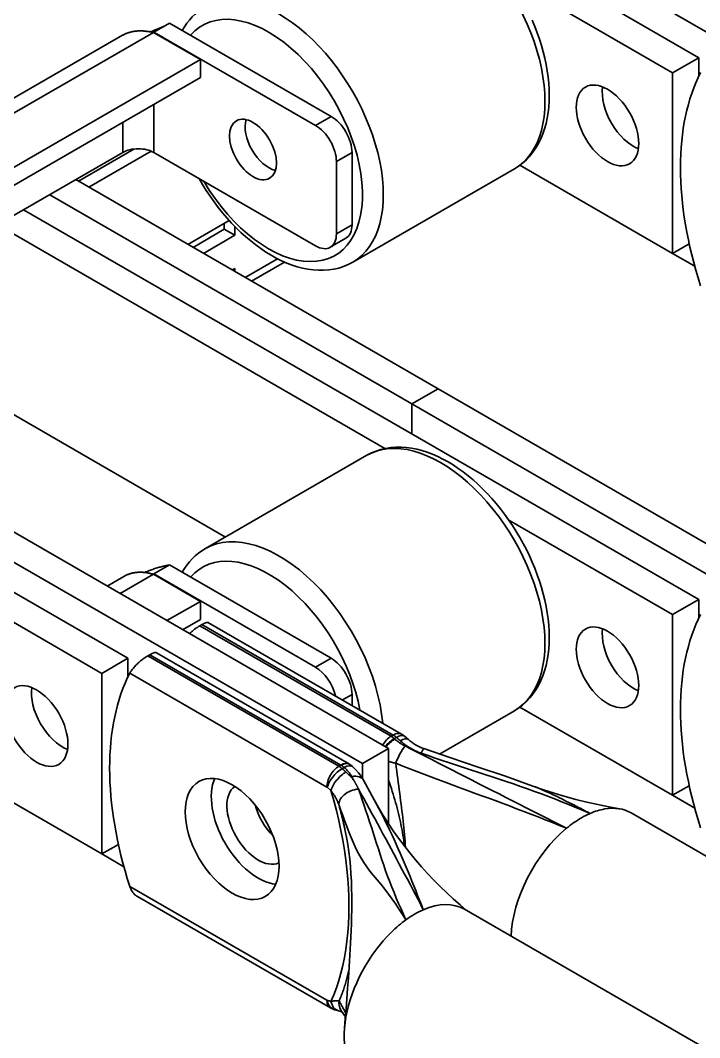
# Model space of a CAD drawing. Header units: millimetres. Extents: x -116965 to 323937, y 291661 to 566926.
# Drawn here: x -16852.9 to -16766.2, y 324963.2 to 325093 of the extents above; entities that cross this region are included whole.
import ezdxf

# ---------------------------------------------------------------- set-up
doc = ezdxf.new("R2010")
doc.units = ezdxf.units.MM
doc.layers.add('Visible Edges(Schneider)', color=7, linetype='Continuous', lineweight=35)
doc.layers.add('Visible Tangent Edges(Schneider)', color=7, linetype='Continuous', lineweight=35)

msp = doc.modelspace()

# ---------------------------------------------------------------- linework, layer by layer
at = {"layer": 'Visible Edges(Schneider)'}
for p, q in [((-16766.279802, 325088.247555), (-16880.415155, 325154.143632)), ((-16802.882976, 325113.222744), (-16736.33175, 325074.799376)), ((-16790.525746, 325098.403621), (-16769.607363, 325086.326386)), ((-16833.829297, 325092.666242), (-16835.825833, 325091.513541)), ((-16833.829297, 325092.666242), (-16813.198416, 325080.754998)), ((-16926.164226, 325041.266504), (-16839.847679, 325091.101385)), ((-16835.892385, 325091.475118), (-16829.902774, 325088.017015)), ((-16815.194953, 325079.602297), (-16835.825833, 325091.513541)), ((-16829.902774, 325088.017015), (-16914.689037, 325039.065643)), ((-16829.902774, 325085.711613), (-16829.902774, 325088.017015)), ((-16769.607363, 325086.326386), (-16766.279802, 325088.247555)), ((-16766.279802, 325088.247555), (-16766.279802, 325085.857119)), ((-16769.607363, 325086.326386), (-16769.607363, 325063.272365)), ((-16829.902774, 325085.711613), (-16914.689037, 325036.760241)), ((-16839.818907, 325076.144194), (-16917.351086, 325031.380969)), ((-16845.475761, 325072.493974), (-16838.382524, 325076.589256)), ((-16836.186514, 325076.320188), (-16844.144737, 325071.725506)), ((-16835.825833, 325076.144194), (-16815.194953, 325064.23295)), ((-16810.536367, 325066.922585), (-16810.536367, 325076.144194)), ((-16812.532904, 325065.769884), (-16812.532904, 325074.991493)), ((-16789.098839, 325074.525774), (-16769.607363, 325063.272365)), ((-16789.810894, 325074.059186), (-16810.441774, 325062.147941)), ((-16799.555415, 325045.98185), (-16845.808517, 325072.686091)), ((-16849.136079, 325070.764922), (-16802.882976, 325044.060681)), ((-16766.279802, 325019.085492), (-16852.46364, 325068.843754)), ((-16855.791201, 325066.922585), (-16806.336974, 325038.370174)), ((-16831.500004, 325064.425066), (-16826.221429, 325067.472653)), ((-16826.841418, 325066.346235), (-16826.841418, 325067.114702)), ((-16825.510393, 325066.716867), (-16825.510393, 325065.577767)), ((-16830.834491, 325064.040833), (-16826.841418, 325066.346235)), ((-16825.510393, 325065.577767), (-16829.503467, 325063.272365)), ((-16826.841418, 325066.346235), (-16825.510393, 325065.577767)), ((-16813.3126, 325064.046488), (-16811.316063, 325065.199189)), ((-16769.607363, 325063.272365), (-16767.49271, 325064.493261)), ((-16766.788875, 325061.64511), (-16769.607363, 325063.272365)), ((-16825.843149, 325061.15908), (-16825.510393, 325061.351197)), ((-16825.510393, 325061.351197), (-16825.510393, 325060.966963)), ((-16823.352376, 325059.721031), (-16819.143658, 325062.150936)), ((-16875.756569, 325055.395575), (-16826.697848, 325027.071509)), ((-16799.555415, 325045.98185), (-16802.882976, 325044.060681)), ((-16799.555415, 325045.98185), (-16733.004188, 325007.558481)), ((-16895.389181, 325044.060681), (-16839.153395, 325011.592935)), ((-16802.882976, 325040.218344), (-16802.882976, 325044.060681)), ((-16802.882976, 325044.060681), (-16736.33175, 325005.637313)), ((-16872.429008, 325038.489293), (-16805.877781, 325000.065924)), ((-16875.756569, 325036.568124), (-16809.205343, 324998.144756)), ((-16808.634423, 325037.500431), (-16829.265304, 325025.589187)), ((-16790.525746, 325029.241557), (-16769.607363, 325017.164323)), ((-16829.902774, 325018.854951), (-16835.892385, 325022.313055)), ((-16833.829297, 325023.504179), (-16835.825833, 325022.351478)), ((-16815.194953, 325010.440234), (-16835.825833, 325022.351478)), ((-16833.829297, 325023.504179), (-16813.198416, 325011.592935)), ((-16842.480956, 325009.671766), (-16863.399339, 325021.749001)), ((-16841.805648, 325020.808888), (-16839.680907, 325022.035608)), ((-16829.902774, 325018.854951), (-16834.162053, 325016.395856)), ((-16829.902774, 325016.549549), (-16829.902774, 325018.854951)), ((-16769.607363, 325017.164323), (-16766.279802, 325019.085492)), ((-16766.279802, 325019.085492), (-16766.279802, 325016.695055)), ((-16769.607363, 325017.164323), (-16769.607363, 324994.110302)), ((-16829.902774, 325016.549549), (-16832.165516, 325015.243155)), ((-16829.969325, 325015.742659), (-16829.703121, 325015.896352)), ((-16804.209898, 325001.909945), (-16828.854751, 325016.138657)), ((-16836.358243, 325012.054015), (-16836.624448, 325011.900322)), ((-16810.87764, 324998.074894), (-16835.509873, 325012.296321)), ((-16839.153395, 325011.592935), (-16842.480956, 325009.671766)), ((-16839.153395, 325009.202498), (-16839.153395, 325011.592935)), ((-16842.480956, 324986.617745), (-16842.480956, 325009.671766)), ((-16810.536367, 325005.562534), (-16810.536367, 325006.98213)), ((-16789.810894, 325004.897122), (-16799.375408, 324999.375048)), ((-16789.098839, 325005.363711), (-16769.607363, 324994.110302)), ((-16803.830209, 325001.63738), (-16803.348658, 325001.214116)), ((-16805.877781, 325000.065924), (-16809.205343, 324998.144756)), ((-16805.877781, 325000.065924), (-16805.877781, 324990.474994)), ((-16861.972432, 324997.871154), (-16842.480956, 324986.617745)), ((-16809.205343, 324998.144756), (-16809.205343, 324996.290424)), ((-16807.708014, 324993.53976), (-16809.060885, 324996.039839)), ((-16769.607363, 324994.110302), (-16767.49271, 324995.331197)), ((-16766.788875, 324992.483047), (-16769.607363, 324994.110302)), ((-16774.900886, 324991.857857), (-16741.625273, 324972.646173)), ((-16842.480956, 324986.617745), (-16840.366303, 324987.83864)), ((-16839.662468, 324984.99049), (-16842.480956, 324986.617745)), ((-16813.295932, 324966.96079), (-16837.940784, 324981.189502)), ((-16796.197279, 324979.562379), (-16762.921666, 324960.350695)), ((-16812.756778, 324966.734613), (-16812.273678, 324966.601401)), ((-16811.38105, 324965.819871), (-16811.882799, 324966.54553))]:
    msp.add_line(p, q, dxfattribs=at)
at = {"layer": 'Visible Edges(Schneider)', "flags": 128}
for points in [[(-16832.21478, 325091.734101), (-16831.931441, 325092.196679), (-16831.622721, 325092.638155), (-16831.288454, 325093.056865), (-16830.929255, 325093.451119), (-16830.546231, 325093.819302), (-16830.140492, 325094.159796), (-16829.713147, 325094.470985), (-16829.265303, 325094.751251)], [(-16787.535592, 325093.044128), (-16787.19976, 325092.238048), (-16786.889863, 325091.427688), (-16786.606716, 325090.61471), (-16786.35101, 325089.800805), (-16786.123319, 325088.987566), (-16785.924211, 325088.176563), (-16785.754254, 325087.369365), (-16785.614017, 325086.567541), (-16785.504068, 325085.77266), (-16785.424949, 325084.986273), (-16785.377085, 325084.209803), (-16785.360988, 325083.444647), (-16785.377184, 325082.692213), (-16785.426199, 325081.953906), (-16785.508556, 325081.231132), (-16785.62478, 325080.525296), (-16785.775506, 325079.837666), (-16785.961507, 325079.169606), (-16786.183217, 325078.5232), (-16786.441055, 325077.900565), (-16786.735436, 325077.303817), (-16787.066778, 325076.735072), (-16787.435497, 325076.196448), (-16787.841867, 325075.690761), (-16788.284561, 325075.221318), (-16788.761612, 325074.790992), (-16789.271045, 325074.402657), (-16789.810895, 325074.059185)], [(-16838.006021, 325091.649335), (-16838.083869, 325091.642742), (-16838.162053, 325091.634928), (-16838.240516, 325091.625855), (-16838.319194, 325091.615489), (-16838.398035, 325091.60379), (-16838.476975, 325091.590722), (-16838.555951, 325091.576253), (-16838.634904, 325091.560343), (-16838.713778, 325091.542957), (-16838.792497, 325091.52406), (-16838.871003, 325091.503644), (-16838.949245, 325091.481711), (-16839.027158, 325091.45827), (-16839.104703, 325091.433314), (-16839.181818, 325091.406854), (-16839.258444, 325091.378892), (-16839.334537, 325091.349428), (-16839.410045, 325091.318463), (-16839.484905, 325091.286006), (-16839.559071, 325091.252054), (-16839.63248, 325091.216616), (-16839.705093, 325091.179686), (-16839.77684, 325091.141277), (-16839.847681, 325091.101383)], [(-16835.892387, 325091.475116), (-16835.938237, 325091.481844), (-16835.988917, 325091.48997), (-16836.044267, 325091.49931), (-16836.104129, 325091.50968), (-16836.168352, 325091.520894), (-16836.23677, 325091.532772), (-16836.309225, 325091.54513), (-16836.38557, 325091.557777), (-16836.465643, 325091.570533), (-16836.549289, 325091.583212), (-16836.636345, 325091.595633), (-16836.726665, 325091.607606), (-16836.820083, 325091.618951), (-16836.916448, 325091.62948), (-16837.015595, 325091.639014), (-16837.117379, 325091.647362), (-16837.221639, 325091.654341), (-16837.328207, 325091.659773), (-16837.436942, 325091.663466), (-16837.547685, 325091.665234), (-16837.660189, 325091.664863), (-16837.774222, 325091.662169), (-16837.889565, 325091.657036), (-16838.006021, 325091.649335)], [(-16836.247204, 325091.533918), (-16836.160198, 325091.571699), (-16836.074247, 325091.608747), (-16835.989392, 325091.645073), (-16835.905679, 325091.680685), (-16835.823138, 325091.715601), (-16835.74181, 325091.749833), (-16835.66174, 325091.783389), (-16835.582959, 325091.816286), (-16835.505513, 325091.848534), (-16835.429437, 325091.880146), (-16835.354771, 325091.911133), (-16835.281557, 325091.941509), (-16835.209823, 325091.97129), (-16835.139648, 325092.000496), (-16835.07105, 325092.02916), (-16835.00403, 325092.057302), (-16834.938607, 325092.084934), (-16834.874769, 325092.112081), (-16834.812532, 325092.138754), (-16834.751895, 325092.164977), (-16834.692865, 325092.190765), (-16834.635441, 325092.216139), (-16834.579631, 325092.241115), (-16834.525439, 325092.265713)], [(-16835.825835, 325091.51354), (-16835.826896, 325091.511039), (-16835.827963, 325091.508534), (-16835.829037, 325091.506026), (-16835.830124, 325091.503511), (-16835.83121, 325091.500996), (-16835.832303, 325091.498478), (-16835.833408, 325091.495954), (-16835.83452, 325091.493425), (-16835.835638, 325091.490894), (-16835.836756, 325091.488363), (-16835.837887, 325091.485826), (-16835.83903, 325091.483281), (-16835.840173, 325091.480737), (-16835.841322, 325091.478189), (-16835.842484, 325091.475635), (-16835.843646, 325091.473081), (-16835.84482, 325091.470521), (-16835.846001, 325091.467957), (-16835.847187, 325091.46539), (-16835.84838, 325091.46282), (-16835.849579, 325091.460247), (-16835.850783, 325091.45767), (-16835.852001, 325091.455087), (-16835.853218, 325091.452504)], [(-16810.441774, 325062.147941), (-16811.013919, 325061.850005), (-16811.61003, 325061.601755), (-16812.226606, 325061.403329), (-16812.860145, 325061.254867), (-16813.507139, 325061.156503), (-16814.164099, 325061.10813), (-16814.828334, 325061.108048), (-16815.498168, 325061.154686), (-16816.171984, 325061.246575), (-16816.848158, 325061.382245), (-16817.525071, 325061.560227), (-16818.201269, 325061.779058), (-16818.876, 325062.037402), (-16819.548323, 325062.334062), (-16820.217261, 325062.667846), (-16820.881839, 325063.037558), (-16821.541081, 325063.442007), (-16822.194011, 325063.879999), (-16822.839638, 325064.350422), (-16823.47689, 325064.852094), (-16824.104668, 325065.38372), (-16824.721876, 325065.944009), (-16825.327416, 325066.531666), (-16825.920191, 325067.145401), (-16826.499102, 325067.783919), (-16827.062991, 325068.445836), (-16827.610766, 325069.129606), (-16828.141364, 325069.833668), (-16828.653728, 325070.556456), (-16829.1468, 325071.296409), (-16829.619518, 325072.051964), (-16830.070836, 325072.821544)], [(-16808.634424, 325037.500431), (-16808.067084, 325037.796122), (-16807.476139, 325038.04294), (-16806.865008, 325038.240752), (-16806.237109, 325038.389422), (-16805.595861, 325038.488817), (-16804.944673, 325038.539004), (-16804.286237, 325038.5416), (-16803.622201, 325038.498159), (-16802.954146, 325038.410111), (-16802.283651, 325038.278892), (-16801.612298, 325038.105933), (-16800.941553, 325037.892668), (-16800.272176, 325037.640416), (-16799.605064, 325037.35035), (-16798.941171, 325037.023633), (-16798.281448, 325036.66143), (-16797.626848, 325036.264906), (-16796.978323, 325035.835223), (-16796.336832, 325035.373485), (-16795.703413, 325034.880815), (-16795.079133, 325034.358471), (-16794.465065, 325033.807714), (-16793.862278, 325033.229806), (-16793.271844, 325032.626007), (-16792.694832, 325031.99758), (-16792.132359, 325031.345838), (-16791.585516, 325030.672273), (-16791.055335, 325029.978408), (-16790.542851, 325029.265768), (-16790.049096, 325028.535878), (-16789.575103, 325027.790264), (-16789.121907, 325027.030449), (-16788.690518, 325026.258055), (-16788.281789, 325025.474756), (-16787.896541, 325024.682207), (-16787.535592, 325023.882065), (-16787.19976, 325023.075985), (-16786.889863, 325022.265625), (-16786.606716, 325021.452646), (-16786.35101, 325020.638742), (-16786.123319, 325019.825503), (-16785.924211, 325019.014499), (-16785.754254, 325018.207302), (-16785.614017, 325017.405477), (-16785.504068, 325016.610596), (-16785.424949, 325015.82421), (-16785.377085, 325015.04774), (-16785.360988, 325014.282584), (-16785.377184, 325013.530149), (-16785.426199, 325012.791843), (-16785.508556, 325012.069068), (-16785.62478, 325011.363232), (-16785.775506, 325010.675602), (-16785.961507, 325010.007542), (-16786.183217, 325009.361137), (-16786.441055, 325008.738501), (-16786.735436, 325008.141753), (-16787.066778, 325007.573008), (-16787.435497, 325007.034384), (-16787.841867, 325006.528697), (-16788.284561, 325006.059254), (-16788.761612, 325005.628929), (-16789.271045, 325005.240594), (-16789.810895, 325004.897122)], [(-16832.21478, 325022.572037), (-16831.931441, 325023.034615), (-16831.622721, 325023.476091), (-16831.288454, 325023.894801), (-16830.929255, 325024.289056), (-16830.546231, 325024.657239), (-16830.140492, 325024.997732), (-16829.713147, 325025.308922), (-16829.265303, 325025.589187)], [(-16837.581537, 325022.577256), (-16837.676762, 325022.576082), (-16837.771473, 325022.573006), (-16837.865661, 325022.568045), (-16837.959295, 325022.561196), (-16838.052353, 325022.552461), (-16838.144813, 325022.541856), (-16838.236644, 325022.529378), (-16838.327839, 325022.515031), (-16838.418366, 325022.498817), (-16838.508204, 325022.480755), (-16838.597329, 325022.46083), (-16838.685713, 325022.439063), (-16838.773346, 325022.415448), (-16838.860198, 325022.389997), (-16838.946247, 325022.362711), (-16839.03147, 325022.333593), (-16839.115838, 325022.302655), (-16839.199341, 325022.269891), (-16839.281951, 325022.235314), (-16839.363643, 325022.198925), (-16839.444395, 325022.160725), (-16839.52418, 325022.120728), (-16839.602985, 325022.078934), (-16839.680783, 325022.035342)], [(-16835.892387, 325022.313053), (-16835.963737, 325022.33443), (-16836.035076, 325022.354929), (-16836.106401, 325022.374554), (-16836.177688, 325022.393301), (-16836.248934, 325022.411159), (-16836.320135, 325022.428126), (-16836.391269, 325022.444205), (-16836.462332, 325022.459392), (-16836.533321, 325022.473672), (-16836.604212, 325022.487052), (-16836.675001, 325022.499517), (-16836.745686, 325022.511078), (-16836.816244, 325022.521723), (-16836.88667, 325022.531449), (-16836.956961, 325022.54024), (-16837.027095, 325022.548119), (-16837.097068, 325022.555062), (-16837.166875, 325022.561068), (-16837.236495, 325022.566136), (-16837.305924, 325022.570259), (-16837.375157, 325022.573441), (-16837.444173, 325022.575669), (-16837.512967, 325022.576941), (-16837.581537, 325022.577256)], [(-16833.829296, 325023.504179), (-16833.937253, 325023.486493), (-16834.048054, 325023.467013), (-16834.161607, 325023.445727), (-16834.277804, 325023.422605), (-16834.396554, 325023.397637), (-16834.517758, 325023.370788), (-16834.641315, 325023.34205), (-16834.767121, 325023.311394), (-16834.895089, 325023.278805), (-16835.025112, 325023.244252), (-16835.157093, 325023.207729), (-16835.290938, 325023.169196), (-16835.426541, 325023.128652), (-16835.563809, 325023.086058), (-16835.702644, 325023.041407), (-16835.842939, 325022.994667), (-16835.984602, 325022.94583), (-16836.127533, 325022.894859), (-16836.271633, 325022.841749), (-16836.416809, 325022.786461), (-16836.562956, 325022.728993), (-16836.709974, 325022.669308), (-16836.857763, 325022.607402), (-16837.006239, 325022.54323)], [(-16835.878254, 325022.304878), (-16835.876041, 325022.306833), (-16835.873836, 325022.308791), (-16835.871623, 325022.310746), (-16835.869424, 325022.312701), (-16835.867218, 325022.314652), (-16835.865024, 325022.316603), (-16835.862825, 325022.31855), (-16835.860631, 325022.320501), (-16835.858438, 325022.322444), (-16835.85625, 325022.324391), (-16835.854057, 325022.326335), (-16835.851876, 325022.328278), (-16835.849695, 325022.330214), (-16835.847514, 325022.332158), (-16835.845333, 325022.334094), (-16835.843158, 325022.336034), (-16835.840983, 325022.337966), (-16835.838814, 325022.339902), (-16835.83664, 325022.341834), (-16835.834477, 325022.343766), (-16835.832309, 325022.345695), (-16835.830153, 325022.347624), (-16835.82799, 325022.349549), (-16835.825835, 325022.351477)], [(-16828.854767, 325016.138642), (-16828.871624, 325016.147233), (-16828.890194, 325016.154333), (-16828.910556, 325016.159946), (-16828.9327, 325016.164039), (-16828.956605, 325016.166571), (-16828.982262, 325016.167511), (-16829.009648, 325016.166821), (-16829.038756, 325016.164468), (-16829.069562, 325016.160414), (-16829.102059, 325016.154623), (-16829.136223, 325016.147062), (-16829.172047, 325016.137695), (-16829.209511, 325016.12649), (-16829.248557, 325016.113463), (-16829.289085, 325016.098679), (-16829.330986, 325016.082192), (-16829.374156, 325016.064065), (-16829.418493, 325016.044361), (-16829.463889, 325016.023137), (-16829.510245, 325016.000457), (-16829.557448, 325015.976376), (-16829.605398, 325015.950959), (-16829.653991, 325015.924263), (-16829.703119, 325015.896351)], [(-16829.969324, 325015.742658), (-16830.01936, 325015.713317), (-16830.070663, 325015.682338), (-16830.123119, 325015.649786), (-16830.176612, 325015.61573), (-16830.231022, 325015.580233), (-16830.286242, 325015.543366), (-16830.34215, 325015.505193), (-16830.398636, 325015.465784), (-16830.455579, 325015.425204), (-16830.512863, 325015.383516), (-16830.570378, 325015.340793), (-16830.628005, 325015.297097), (-16830.685624, 325015.252515), (-16830.74312, 325015.207156), (-16830.800369, 325015.161132), (-16830.857261, 325015.114553), (-16830.913672, 325015.067532), (-16830.969492, 325015.020183), (-16831.024598, 325014.972615), (-16831.078879, 325014.924942), (-16831.132212, 325014.877272), (-16831.184485, 325014.829723), (-16831.235577, 325014.782404), (-16831.285653, 325014.735169)], [(-16836.624447, 325011.900321), (-16836.728859, 325011.838116), (-16836.838127, 325011.769263), (-16836.951246, 325011.694346), (-16837.0672, 325011.613943), (-16837.184989, 325011.528643), (-16837.303596, 325011.439026), (-16837.421995, 325011.345826), (-16837.53916, 325011.250002), (-16837.654062, 325011.152527), (-16837.765689, 325011.054385), (-16837.873011, 325010.956548), (-16837.976144, 325010.858939), (-16838.077653, 325010.759176), (-16838.17703, 325010.657684), (-16838.273558, 325010.55512), (-16838.366498, 325010.452125), (-16838.45513, 325010.349353), (-16838.538722, 325010.247448), (-16838.616715, 325010.147015), (-16838.688819, 325010.048618), (-16838.754769, 325009.952823), (-16838.814296, 325009.860192), (-16838.867144, 325009.771294), (-16838.91304, 325009.686691)], [(-16835.509889, 325012.296304), (-16835.526746, 325012.304896), (-16835.545317, 325012.311997), (-16835.565679, 325012.317609), (-16835.587823, 325012.321701), (-16835.611728, 325012.324234), (-16835.637385, 325012.325174), (-16835.664771, 325012.324484), (-16835.693878, 325012.322131), (-16835.724685, 325012.318076), (-16835.757181, 325012.312287), (-16835.791346, 325012.304726), (-16835.82717, 325012.295359), (-16835.864633, 325012.284153), (-16835.903679, 325012.271127), (-16835.944208, 325012.256342), (-16835.986109, 325012.239856), (-16836.029279, 325012.221729), (-16836.073616, 325012.202025), (-16836.119012, 325012.1808), (-16836.165368, 325012.15812), (-16836.212571, 325012.134039), (-16836.260521, 325012.108621), (-16836.309113, 325012.081926), (-16836.358242, 325012.054014)], [(-16804.209898, 325001.909946), (-16804.004236, 325001.776457), (-16803.830209, 325001.63738)], [(-16801.387603, 325000.068152), (-16801.659845, 325000.170852), (-16801.928294, 325000.288096), (-16802.190515, 325000.418446), (-16802.444106, 325000.560149), (-16802.687872, 325000.711922), (-16802.921002, 325000.87269), (-16803.141796, 325001.040717), (-16803.348658, 325001.214116)], [(-16787.450396, 324995.287411), (-16789.207157, 324995.925716), (-16790.962334, 324996.53715), (-16794.456706, 324997.717271), (-16797.932016, 324998.884626), (-16801.387603, 325000.068152)], [(-16810.467211, 324997.778487), (-16810.644175, 324997.922832), (-16810.856647, 324998.062713)], [(-16810.467211, 324997.778487), (-16810.075443, 324997.401299), (-16809.707401, 324996.990395), (-16809.367138, 324996.539768), (-16809.060885, 324996.039839)], [(-16810.26903, 324995.938582), (-16810.244878, 324995.899686), (-16810.220941, 324995.860738), (-16810.19722, 324995.821738), (-16810.173716, 324995.782687), (-16810.150432, 324995.743588), (-16810.127369, 324995.704439), (-16810.10453, 324995.665244), (-16810.081917, 324995.626004), (-16810.059531, 324995.58672), (-16810.037374, 324995.547392), (-16810.01545, 324995.508024), (-16809.993758, 324995.468614), (-16809.972302, 324995.429164), (-16809.951082, 324995.389674), (-16809.930102, 324995.350143), (-16809.909361, 324995.310573), (-16809.888864, 324995.270963), (-16809.868612, 324995.231314), (-16809.848606, 324995.191627), (-16809.828849, 324995.151901), (-16809.809343, 324995.112138), (-16809.79009, 324995.072337), (-16809.771093, 324995.032499), (-16809.752353, 324994.992623)], [(-16787.450396, 324995.287411), (-16786.092826, 324994.804138), (-16784.722826, 324994.360335), (-16783.341967, 324993.95329), (-16781.951822, 324993.580292), (-16780.553961, 324993.238631), (-16779.149954, 324992.925601), (-16777.741375, 324992.638488), (-16776.329793, 324992.374584)], [(-16807.708014, 324993.53976), (-16807.142616, 324992.528621), (-16806.547658, 324991.530602), (-16805.9245, 324990.54651), (-16805.274504, 324989.577152), (-16804.599033, 324988.623335), (-16803.899446, 324987.685868), (-16803.177108, 324986.765556), (-16802.433378, 324985.863208), (-16801.669618, 324984.979631), (-16800.88719, 324984.115632), (-16800.087457, 324983.272019), (-16799.271778, 324982.449598), (-16798.441516, 324981.649178), (-16797.598033, 324980.871565), (-16796.742975, 324980.116099), (-16795.87871, 324979.378453)], [(-16811.494085, 324964.379571), (-16811.397335, 324965.611423), (-16811.300078, 324966.863098), (-16811.2024, 324968.141263), (-16811.10438, 324969.452585), (-16811.00612, 324970.804507), (-16810.957085, 324971.499725), (-16810.908358, 324972.209883), (-16810.860108, 324972.936598), (-16810.812415, 324973.682953), (-16810.76601, 324974.44963), (-16810.721779, 324975.236529), (-16810.680611, 324976.043542), (-16810.64339, 324976.870565), (-16810.611141, 324977.717809), (-16810.585574, 324978.584942), (-16810.568489, 324979.469639), (-16810.561676, 324980.36949), (-16810.566925, 324981.282085), (-16810.586026, 324982.205013), (-16810.620768, 324983.135864), (-16810.672941, 324984.072227), (-16810.744336, 324985.01169), (-16810.836743, 324985.952255), (-16810.951633, 324986.894791), (-16811.089879, 324987.838286), (-16811.252306, 324988.78118), (-16811.439736, 324989.721914)], [(-16838.91304, 324982.482946), (-16838.890316, 324982.415562), (-16838.865721, 324982.348425), (-16838.839286, 324982.281666), (-16838.811055, 324982.215427), (-16838.781057, 324982.149838), (-16838.749329, 324982.085038), (-16838.715913, 324982.021164), (-16838.680837, 324981.958349), (-16838.644142, 324981.896734), (-16838.605865, 324981.836452), (-16838.566036, 324981.777637), (-16838.524695, 324981.720428), (-16838.481886, 324981.664959), (-16838.437678, 324981.611314), (-16838.392179, 324981.559566), (-16838.345483, 324981.509775), (-16838.297691, 324981.462002), (-16838.248901, 324981.416315), (-16838.199215, 324981.372775), (-16838.148729, 324981.331447), (-16838.097541, 324981.292393), (-16838.045756, 324981.255681), (-16837.993466, 324981.221367), (-16837.940776, 324981.189522)], [(-16813.295932, 324966.960789), (-16813.050573, 324966.837792), (-16812.756778, 324966.734613)], [(-16811.799707, 324966.42688), (-16811.875286, 324966.463486), (-16811.981532, 324966.507233), (-16812.115378, 324966.554163), (-16812.273678, 324966.601401)]]:
    msp.add_lwpolyline(points, dxfattribs=at)
at = {"layer": 'Visible Edges(Schneider)'}
for centre, major_axis, ratio, start_param, end_param in [((-16740.324823, 325057.893094), (-20, 34.641016), 0.5773502692, 0.3558384152, 1.2149579116), ((-16774.598705, 325081.523465), (2.823529, -4.890496), 0.5773502692, 3.7717298997, 5.6530480611), ((-16774.598705, 325081.523465), (-2.823529, 4.890496), 0.5773502692, 0.6301372461, 2.5114554075), ((-16813.198416, 325077.681129), (-1.882353, 3.260331), 0.5773502692, 3.926990817, 5.4977871438), ((-16821.184564, 325077.681129), (-2.117647, 3.667872), 0.5773502692, 0.4908826783, 2.6507099753), ((-16821.184564, 325077.681129), (2.117647, -3.667872), 0.5773502692, 3.6324753319, 5.7923026289), ((-16815.194953, 325076.528427), (1.882353, -3.260331), 0.5773502692, 0.7853981634, 2.3561944902), ((-16837.82237, 325074.991493), (2.823529, 0), 0.5773502692, 0.7853981634, 2.3561944902), ((-16813.198416, 325068.45952), (1.882353, -3.260331), 0.5773502692, 0, 0.7853981634), ((-16815.194953, 325067.306819), (1.882353, -3.260331), 0.5773502692, 5.4977871438, 7.0685834706), ((-16740.324823, 324988.73103), (-20, 34.641016), 0.5773502692, 0.3558384152, 1.2149579116), ((-16774.598705, 325012.361402), (2.823529, -4.890496), 0.5773502692, 3.7717298997, 5.6530480611), ((-16774.598705, 325012.361402), (-2.823529, 4.890496), 0.5773502692, 0.6301372461, 2.5114554075), ((-16813.198416, 325008.519065), (-1.882353, 3.260331), 0.5773502692, 3.926990817, 5.4977871438), ((-16813.198416, 324981.238474), (-20, 34.641016), 0.5773502692, 0.3558384152, 1.2149579116), ((-16815.194953, 325007.366364), (1.882353, -3.260331), 0.5773502692, 1.0777163035, 2.3561944902), ((-16847.472298, 325004.868845), (2.823529, -4.890496), 0.5773502692, 3.7717298997, 5.6530480611), ((-16847.472298, 325004.868845), (-2.823529, 4.890496), 0.5773502692, 0.6301372461, 2.5114554075), ((-16814.531741, 324993.548958), (5.959361, 1.62597), 0.853479227, 0.6977278754, 0.7020121512), ((-16822.515588, 324990.460082), (4.235294, -7.335745), 0.5773502692, 3.5453073402, 5.8794706205), ((-16822.515588, 324990.460082), (2.823529, -4.890496), 0.5773502692, 3.2005523725, 6.2242255882), ((-16819.188027, 324992.38125), (2.823529, -4.890496), 0.5773502692, 4.2930204806, 5.1317574802), ((-16781.253828, 324980.85424), (6.352941, 11.003617), 0.5773502692, 0, 0.4496030448), ((-16781.253828, 324980.85424), (-6.352941, -11.003617), 0.5773502692, 3.926990817, 4.1393814759), ((-16781.253828, 324980.85424), (-6.352941, -11.003617), 0.5773502692, 3.8026358224, 3.926990817), ((-16781.253828, 324980.85424), (-6.352941, -11.003617), 0.5773502692, 3.5911956984, 3.8026358224), ((-16781.253828, 324980.85424), (-6.352941, -11.003617), 0.5773502692, 4.1393814759, 5.45485232), ((-16802.55022, 324968.558762), (-6.352941, -11.003617), 0.5773502692, 3.8026358224, 4.0513458115), ((-16802.55022, 324968.558762), (6.352941, 11.003617), 0.5773502692, 0, 0.6610431689), ((-16802.55022, 324968.558762), (-6.352941, -11.003617), 0.5773502692, 4.0513458115, 4.2627859356), ((-16802.55022, 324968.558762), (-6.352941, -11.003617), 0.5773502692, 4.2627859356, 6.2831853072)]:
    msp.add_ellipse(centre, major_axis=major_axis, ratio=ratio, start_param=start_param, end_param=end_param, dxfattribs=at)
for centre, major_axis in [((-16777.926266, 325079.602297), (2.823529, -4.890496)), ((-16823.1811, 325076.528427), (-2.117647, 3.667872)), ((-16777.926266, 325010.440234), (2.823529, -4.890496)), ((-16850.799859, 325002.947677), (-2.823529, 4.890496)), ((-16825.843149, 324988.538914), (4.235294, -7.335745))]:
    msp.add_ellipse(centre, major_axis=major_axis, ratio=0.5773502692, dxfattribs=at)
at = {"layer": 'Visible Tangent Edges(Schneider)'}
for p, q in [((-16923.340696, 325040.986812), (-16835.892385, 325091.475118)), ((-16835.825833, 325091.436694), (-16835.825833, 325091.513541)), ((-16835.825833, 325076.144194), (-16835.825833, 325082.291933)), ((-16813.198416, 325080.754998), (-16815.194953, 325079.602297)), ((-16839.818907, 325076.144194), (-16839.818907, 325079.986531)), ((-16812.532904, 325074.991493), (-16810.536367, 325076.144194)), ((-16810.536367, 325066.922585), (-16812.532904, 325065.769884)), ((-16824.179369, 325060.198496), (-16820.051535, 325062.581702)), ((-16835.892385, 325022.313055), (-16840.151663, 325019.853959)), ((-16835.825833, 325022.274631), (-16835.825833, 325022.351478)), ((-16829.703121, 325015.896352), (-16805.292251, 325001.80273)), ((-16805.559066, 325001.649388), (-16829.969325, 325015.742659)), ((-16812.213251, 324997.806511), (-16836.624448, 325011.900322)), ((-16836.358243, 325012.054015), (-16811.959993, 324997.967679)), ((-16813.198416, 325011.592935), (-16815.194953, 325010.440234)), ((-16838.913039, 325009.68669), (-16813.743929, 324995.155298)), ((-16811.765774, 325006.272332), (-16810.536367, 325006.98213)), ((-16805.292251, 325001.80273), (-16805.559065, 325001.649388)), ((-16805.073967, 325001.285202), (-16805.139251, 325001.343222)), ((-16811.947137, 324997.960219), (-16812.213251, 324997.806511)), ((-16811.959993, 324997.967679), (-16811.947137, 324997.960219)), ((-16811.794641, 324997.502966), (-16811.528394, 324997.656427)), ((-16813.710437, 324995.131016), (-16813.230822, 324994.710085)), ((-16813.744257, 324967.951742), (-16838.913039, 324982.482945))]:
    msp.add_line(p, q, dxfattribs=at)
at = {"layer": 'Visible Tangent Edges(Schneider)', "flags": 128}
for points in [[(-16805.139251, 325001.343222), (-16805.156379, 325001.358237), (-16805.173551, 325001.373064), (-16805.190764, 325001.387703), (-16805.208018, 325001.402153), (-16805.22531, 325001.416411), (-16805.24264, 325001.430479), (-16805.260006, 325001.444352), (-16805.277406, 325001.458032), (-16805.29484, 325001.471516), (-16805.312305, 325001.484804), (-16805.329801, 325001.497896), (-16805.347326, 325001.510787), (-16805.364878, 325001.523479), (-16805.382455, 325001.535969), (-16805.400056, 325001.548257), (-16805.417678, 325001.560339), (-16805.43532, 325001.572215), (-16805.452977, 325001.583883), (-16805.470646, 325001.595338), (-16805.488324, 325001.606583), (-16805.506008, 325001.617611), (-16805.523694, 325001.628423), (-16805.541382, 325001.639015), (-16805.559065, 325001.649388)], [(-16805.292251, 325001.80273), (-16805.274606, 325001.792403), (-16805.256959, 325001.781856), (-16805.239311, 325001.771093), (-16805.221666, 325001.760115), (-16805.204027, 325001.748922), (-16805.186398, 325001.737519), (-16805.16878, 325001.725905), (-16805.151177, 325001.714085), (-16805.133593, 325001.702058), (-16805.116031, 325001.689829), (-16805.098492, 325001.677399), (-16805.080978, 325001.664768), (-16805.063492, 325001.651938), (-16805.046033, 325001.638909), (-16805.028605, 325001.625685), (-16805.011209, 325001.612266), (-16804.993845, 325001.598653), (-16804.976516, 325001.584846), (-16804.959222, 325001.570849), (-16804.941965, 325001.55666), (-16804.924747, 325001.542282), (-16804.907569, 325001.527714), (-16804.890431, 325001.512959), (-16804.873338, 325001.498019)], [(-16805.139251, 325001.343222), (-16805.128176, 325001.349678), (-16805.117102, 325001.356134), (-16805.106027, 325001.36259), (-16805.094951, 325001.369046), (-16805.083875, 325001.375501), (-16805.072799, 325001.381954), (-16805.061722, 325001.388406), (-16805.050644, 325001.394861), (-16805.039566, 325001.401311), (-16805.028488, 325001.407763), (-16805.017409, 325001.414215), (-16805.006329, 325001.420664), (-16804.995249, 325001.427113), (-16804.984169, 325001.433562), (-16804.973088, 325001.440011), (-16804.962007, 325001.446459), (-16804.950925, 325001.452907), (-16804.939842, 325001.459353), (-16804.928759, 325001.465799), (-16804.917676, 325001.472244), (-16804.906592, 325001.478689), (-16804.895508, 325001.485134), (-16804.884423, 325001.491576), (-16804.873338, 325001.498019)], [(-16803.781693, 325000.399852), (-16803.84163, 325000.430709), (-16803.901092, 325000.462225), (-16803.960067, 325000.494376), (-16804.018545, 325000.527142), (-16804.076516, 325000.5605), (-16804.133968, 325000.594432), (-16804.190892, 325000.628915), (-16804.247275, 325000.66393), (-16804.303107, 325000.699455), (-16804.358372, 325000.735463), (-16804.413074, 325000.771948), (-16804.467233, 325000.808907), (-16804.520864, 325000.846339), (-16804.573961, 325000.884232), (-16804.626517, 325000.92257), (-16804.678526, 325000.961338), (-16804.729979, 325001.00052), (-16804.780869, 325001.040104), (-16804.831189, 325001.080074), (-16804.880931, 325001.120416), (-16804.930087, 325001.161113), (-16804.978649, 325001.202153), (-16805.026612, 325001.243521), (-16805.073967, 325001.285202)], [(-16804.873338, 325001.498019), (-16804.853352, 325001.480351), (-16804.833367, 325001.462677), (-16804.813383, 325001.444998), (-16804.793401, 325001.427317), (-16804.773421, 325001.409632), (-16804.753441, 325001.391943), (-16804.733463, 325001.374251), (-16804.713486, 325001.356553), (-16804.693511, 325001.33885), (-16804.673537, 325001.321145), (-16804.653564, 325001.303436), (-16804.633593, 325001.285723), (-16804.613623, 325001.268005), (-16804.593655, 325001.250281), (-16804.573688, 325001.232554), (-16804.553723, 325001.214824), (-16804.533758, 325001.197089), (-16804.513796, 325001.179349), (-16804.493834, 325001.161606), (-16804.473875, 325001.143858), (-16804.453916, 325001.126105), (-16804.43396, 325001.108349), (-16804.414004, 325001.090586), (-16804.39405, 325001.072821)], [(-16804.39405, 325001.072821), (-16804.300981, 325000.991224), (-16804.206063, 325000.910561), (-16804.109338, 325000.830892), (-16804.010847, 325000.752275), (-16803.910631, 325000.674774), (-16803.808738, 325000.598448), (-16803.705213, 325000.523362), (-16803.600102, 325000.449576), (-16803.493453, 325000.37715), (-16803.385313, 325000.306144), (-16803.275734, 325000.236624), (-16803.164738, 325000.168631), (-16803.052179, 325000.102114), (-16802.938026, 325000.0371), (-16802.822342, 324999.973671), (-16802.70519, 324999.911913), (-16802.586637, 324999.851911), (-16802.466755, 324999.793736), (-16802.345612, 324999.73747), (-16802.223279, 324999.683195), (-16802.099826, 324999.630981), (-16801.975328, 324999.580899), (-16801.849855, 324999.533018), (-16801.723482, 324999.487405)], [(-16783.147719, 324989.901997), (-16784.011397, 324990.338493), (-16784.874738, 324990.775119), (-16785.737735, 324991.211885), (-16786.600369, 324991.648804), (-16787.46263, 324992.085885), (-16788.324503, 324992.523138), (-16789.185975, 324992.960578), (-16790.047033, 324993.398213), (-16790.907662, 324993.836052), (-16791.767856, 324994.274088), (-16792.627635, 324994.712277), (-16793.487025, 324995.150575), (-16794.346053, 324995.588936), (-16795.204743, 324996.027319), (-16796.06312, 324996.465677), (-16796.92121, 324996.903966), (-16797.77905, 324997.342129), (-16798.636703, 324997.780084), (-16799.494223, 324998.217766), (-16800.351663, 324998.655109), (-16801.209078, 324999.092047), (-16802.066521, 324999.528518), (-16802.924043, 324999.964469), (-16803.781693, 325000.399852)], [(-16801.723482, 324999.487405), (-16800.823795, 324999.173831), (-16799.922593, 324998.863307), (-16799.019925, 324998.55565), (-16798.115836, 324998.250683), (-16797.210423, 324997.948096), (-16796.30381, 324997.647494), (-16795.396124, 324997.348487), (-16794.487477, 324997.050689), (-16793.577745, 324996.753933), (-16792.667331, 324996.45725), (-16791.756874, 324996.159376), (-16790.84701, 324995.859045), (-16789.938379, 324995.554989), (-16789.031618, 324995.24594), (-16788.127365, 324994.930636), (-16787.226361, 324994.607767), (-16786.329429, 324994.276651), (-16785.436348, 324993.937975), (-16784.546775, 324993.592535), (-16783.660364, 324993.24113), (-16782.77677, 324992.884557), (-16781.89565, 324992.523617), (-16781.016657, 324992.159108), (-16780.139448, 324991.791824)], [(-16811.794641, 324997.502966), (-16811.811719, 324997.517844), (-16811.828848, 324997.532543), (-16811.846024, 324997.547061), (-16811.863243, 324997.561394), (-16811.880504, 324997.575541), (-16811.897804, 324997.589499), (-16811.915138, 324997.603266), (-16811.932506, 324997.616838), (-16811.949903, 324997.630214), (-16811.967325, 324997.643391), (-16811.984772, 324997.656369), (-16812.002244, 324997.669147), (-16812.019738, 324997.681724), (-16812.037256, 324997.6941), (-16812.054796, 324997.706275), (-16812.072357, 324997.718247), (-16812.089937, 324997.730017), (-16812.107533, 324997.741579), (-16812.12514, 324997.752933), (-16812.142757, 324997.764077), (-16812.160379, 324997.775008), (-16812.178004, 324997.785725), (-16812.195629, 324997.796227), (-16812.213251, 324997.806511)], [(-16811.947137, 324997.960219), (-16811.929534, 324997.94995), (-16811.911923, 324997.939461), (-16811.894308, 324997.928752), (-16811.87669, 324997.917825), (-16811.859072, 324997.906681), (-16811.841458, 324997.895323), (-16811.823851, 324997.883752), (-16811.806253, 324997.871969), (-16811.788668, 324997.859977), (-16811.771098, 324997.847777), (-16811.753546, 324997.835372), (-16811.736016, 324997.822763), (-16811.718511, 324997.809953), (-16811.701032, 324997.796944), (-16811.683584, 324997.783738), (-16811.66617, 324997.770337), (-16811.648791, 324997.756744), (-16811.631452, 324997.742961), (-16811.614154, 324997.728991), (-16811.596901, 324997.714837), (-16811.579696, 324997.700501), (-16811.562541, 324997.685985), (-16811.54544, 324997.671293), (-16811.528394, 324997.656427)], [(-16811.528394, 324997.656427), (-16811.479425, 324997.612048), (-16811.431104, 324997.567267), (-16811.383452, 324997.522096), (-16811.33649, 324997.476544), (-16811.290239, 324997.430622), (-16811.244721, 324997.384337), (-16811.199958, 324997.337702), (-16811.15597, 324997.290725), (-16811.112787, 324997.243427), (-16811.070427, 324997.195815), (-16811.028907, 324997.147891), (-16810.988242, 324997.099655), (-16810.948448, 324997.051108), (-16810.909539, 324997.002252), (-16810.871533, 324996.953087), (-16810.834444, 324996.903614), (-16810.798298, 324996.853838), (-16810.763125, 324996.803774), (-16810.728956, 324996.753438), (-16810.695821, 324996.702844), (-16810.663752, 324996.65201), (-16810.632779, 324996.60095), (-16810.602933, 324996.54968), (-16810.574244, 324996.498215)], [(-16805.877774, 324998.444861), (-16805.841726, 324998.432951), (-16805.805475, 324998.421157), (-16805.769021, 324998.409481), (-16805.732369, 324998.397928), (-16805.695518, 324998.386498), (-16805.658471, 324998.375191), (-16805.621229, 324998.36401), (-16805.583792, 324998.352958), (-16805.546162, 324998.342035), (-16805.50834, 324998.331243), (-16805.470327, 324998.320583), (-16805.432125, 324998.310059), (-16805.393734, 324998.299669), (-16805.355156, 324998.289416), (-16805.316392, 324998.279305), (-16805.277442, 324998.269333), (-16805.238309, 324998.259505), (-16805.198994, 324998.24982), (-16805.159497, 324998.240282), (-16805.11982, 324998.230891), (-16805.079963, 324998.22165), (-16805.039929, 324998.21256), (-16804.999718, 324998.203624), (-16804.959331, 324998.194842)], [(-16803.70523, 324987.433861), (-16803.735523, 324987.846826), (-16803.7683, 324988.262013), (-16803.803508, 324988.679459), (-16803.841092, 324989.099204), (-16803.880975, 324989.521299), (-16803.923076, 324989.945799), (-16803.967318, 324990.372759), (-16804.013616, 324990.802237), (-16804.061878, 324991.234304), (-16804.112025, 324991.669162), (-16804.164007, 324992.10728), (-16804.217747, 324992.548963), (-16804.273169, 324992.994516), (-16804.330196, 324993.444223), (-16804.388727, 324993.898106), (-16804.448623, 324994.356252), (-16804.509741, 324994.818823), (-16804.57194, 324995.285973), (-16804.635077, 324995.757863), (-16804.699009, 324996.234653), (-16804.763596, 324996.7165), (-16804.828707, 324997.203547), (-16804.894108, 324997.696103), (-16804.959512, 324998.194563)], [(-16804.959331, 324998.194842), (-16804.068686, 324997.839936), (-16803.17522, 324997.488521), (-16802.278877, 324997.140466), (-16801.379598, 324996.795632), (-16800.477478, 324996.453677), (-16799.57269, 324996.114166), (-16798.66541, 324995.776671), (-16797.755816, 324995.440751), (-16796.844213, 324995.105764), (-16795.930981, 324994.771138), (-16795.016473, 324994.436383), (-16794.101043, 324994.101011), (-16793.185044, 324993.764539), (-16792.26883, 324993.426477), (-16791.352756, 324993.086341), (-16790.437183, 324992.743653), (-16789.522408, 324992.398169), (-16788.608518, 324992.049888), (-16787.695585, 324991.69882), (-16786.783678, 324991.344973), (-16785.872868, 324990.988359), (-16784.963224, 324990.628985), (-16784.054819, 324990.266862), (-16783.147719, 324989.901997)], [(-16811.314158, 324997.082105), (-16811.334208, 324997.099643), (-16811.354256, 324997.117181), (-16811.374301, 324997.134718), (-16811.394344, 324997.152255), (-16811.414384, 324997.169792), (-16811.434421, 324997.187328), (-16811.454456, 324997.204865), (-16811.474488, 324997.222401), (-16811.494517, 324997.239937), (-16811.514544, 324997.257473), (-16811.534567, 324997.275009), (-16811.554589, 324997.292544), (-16811.574607, 324997.31008), (-16811.594624, 324997.327615), (-16811.614637, 324997.34515), (-16811.634648, 324997.362685), (-16811.654656, 324997.38022), (-16811.674662, 324997.397756), (-16811.694665, 324997.415291), (-16811.714665, 324997.432826), (-16811.734663, 324997.450361), (-16811.754658, 324997.467896), (-16811.774651, 324997.485431), (-16811.794641, 324997.502966)], [(-16810.26903, 324995.938582), (-16810.305027, 324995.989024), (-16810.341714, 324996.039217), (-16810.379092, 324996.089172), (-16810.417175, 324996.138914), (-16810.455969, 324996.188458), (-16810.495466, 324996.2378), (-16810.535654, 324996.286927), (-16810.576521, 324996.335832), (-16810.618058, 324996.384509), (-16810.660256, 324996.432948), (-16810.703102, 324996.481143), (-16810.746586, 324996.529086), (-16810.790698, 324996.576769), (-16810.835426, 324996.624186), (-16810.880759, 324996.671329), (-16810.926688, 324996.718191), (-16810.9732, 324996.764763), (-16811.020283, 324996.811039), (-16811.067927, 324996.857012), (-16811.11612, 324996.902676), (-16811.164851, 324996.948024), (-16811.214108, 324996.993049), (-16811.263881, 324997.037745), (-16811.314158, 324997.082105)], [(-16810.574244, 324996.498215), (-16810.561535, 324996.474897), (-16810.548825, 324996.45158), (-16810.536114, 324996.428262), (-16810.523403, 324996.404944), (-16810.51069, 324996.381626), (-16810.497977, 324996.358308), (-16810.485264, 324996.33499), (-16810.472549, 324996.311672), (-16810.459834, 324996.288354), (-16810.447119, 324996.265036), (-16810.434402, 324996.241718), (-16810.421685, 324996.2184), (-16810.408967, 324996.195082), (-16810.396249, 324996.171764), (-16810.38353, 324996.148446), (-16810.37081, 324996.125128), (-16810.358089, 324996.10181), (-16810.345368, 324996.078492), (-16810.332647, 324996.055174), (-16810.319924, 324996.031855), (-16810.307201, 324996.008537), (-16810.294477, 324995.985219), (-16810.281753, 324995.961901), (-16810.269028, 324995.938583)], [(-16813.743929, 324995.155298), (-16813.74252, 324995.154476), (-16813.741109, 324995.153636), (-16813.739699, 324995.152778), (-16813.738289, 324995.151904), (-16813.73688, 324995.151012), (-16813.735471, 324995.150104), (-16813.734063, 324995.149179), (-16813.732657, 324995.148238), (-16813.731252, 324995.14728), (-16813.729849, 324995.146306), (-16813.728447, 324995.145316), (-16813.727047, 324995.14431), (-16813.725649, 324995.143288), (-16813.724253, 324995.14225), (-16813.72286, 324995.141196), (-16813.721468, 324995.140126), (-16813.720078, 324995.13904), (-16813.718691, 324995.137939), (-16813.717307, 324995.136822), (-16813.715926, 324995.13569), (-16813.714548, 324995.134544), (-16813.713174, 324995.133382), (-16813.711804, 324995.132207), (-16813.710437, 324995.131016)], [(-16805.87778, 324996.041795), (-16805.754047, 324995.683926), (-16805.633529, 324995.32606), (-16805.516246, 324994.968291), (-16805.402218, 324994.610709), (-16805.291466, 324994.253407), (-16805.184009, 324993.896472), (-16805.07987, 324993.539999), (-16804.979071, 324993.184094), (-16804.881653, 324992.828935), (-16804.787614, 324992.47453), (-16804.696945, 324992.12086), (-16804.609637, 324991.767903), (-16804.525683, 324991.415644), (-16804.445057, 324991.063967), (-16804.367753, 324990.712804), (-16804.2938, 324990.362241), (-16804.223227, 324990.012367), (-16804.15606, 324989.663268), (-16804.092324, 324989.315038), (-16804.032042, 324988.967765), (-16803.97524, 324988.621537), (-16803.92194, 324988.276448), (-16803.872155, 324987.932583), (-16803.8259, 324987.590032)], [(-16780.139448, 324991.791824), (-16780.440425, 324991.94417), (-16780.740922, 324992.097488), (-16781.041048, 324992.25157), (-16781.340911, 324992.406203), (-16781.640621, 324992.561174), (-16781.940285, 324992.716271), (-16782.240013, 324992.87128), (-16782.539913, 324993.025991), (-16782.840094, 324993.18019), (-16783.140664, 324993.333667), (-16783.441732, 324993.486208), (-16783.743407, 324993.637601), (-16784.045797, 324993.787632), (-16784.349012, 324993.936092), (-16784.653159, 324994.082765), (-16784.958347, 324994.22744), (-16785.264686, 324994.369907), (-16785.572283, 324994.509951), (-16785.881248, 324994.64736), (-16786.191688, 324994.78192), (-16786.503713, 324994.913423), (-16786.817432, 324995.041655), (-16787.132953, 324995.166401), (-16787.450388, 324995.287404)], [(-16813.230822, 324994.710085), (-16813.172743, 324994.632236), (-16813.11568, 324994.553972), (-16813.059674, 324994.475333), (-16813.004763, 324994.396358), (-16812.950986, 324994.317089), (-16812.898381, 324994.237568), (-16812.846987, 324994.157838), (-16812.796838, 324994.077939), (-16812.747972, 324993.997916), (-16812.700422, 324993.917808), (-16812.654225, 324993.837662), (-16812.609401, 324993.7575), (-16812.565913, 324993.677226), (-16812.523773, 324993.596832), (-16812.483029, 324993.516374), (-16812.443732, 324993.435911), (-16812.405927, 324993.355499), (-16812.369659, 324993.275198), (-16812.334971, 324993.195063), (-16812.301907, 324993.115154), (-16812.270508, 324993.035526), (-16812.240809, 324992.956235), (-16812.212848, 324992.877333), (-16812.18666, 324992.798875)], [(-16813.230562, 324994.709108), (-16812.866724, 324993.434149), (-16812.53348, 324992.161522), (-16812.231088, 324990.892187), (-16811.959898, 324989.627465), (-16811.720404, 324988.369931), (-16811.512751, 324987.121607), (-16811.337062, 324985.884452), (-16811.19346, 324984.66042), (-16811.082058, 324983.451467), (-16811.002761, 324982.259441), (-16810.95535, 324981.086042), (-16810.939618, 324979.932965), (-16810.955412, 324978.798127), (-16811.002891, 324977.679594), (-16811.082276, 324976.579305), (-16811.193691, 324975.499193), (-16811.337246, 324974.441198), (-16811.512942, 324973.407221), (-16811.72062, 324972.399048), (-16811.960116, 324971.418462), (-16812.231236, 324970.467302), (-16812.533501, 324969.547552), (-16812.866609, 324968.660062), (-16813.230327, 324967.805463)], [(-16809.716412, 324994.895874), (-16809.717847, 324994.899908), (-16809.719287, 324994.903941), (-16809.720733, 324994.907974), (-16809.722184, 324994.912006), (-16809.723641, 324994.916039), (-16809.725103, 324994.920072), (-16809.72657, 324994.924104), (-16809.728044, 324994.928136), (-16809.729522, 324994.932168), (-16809.731006, 324994.9362), (-16809.732496, 324994.940231), (-16809.733991, 324994.944263), (-16809.735491, 324994.948294), (-16809.736997, 324994.952325), (-16809.738508, 324994.956356), (-16809.740025, 324994.960386), (-16809.741547, 324994.964417), (-16809.743075, 324994.968447), (-16809.744608, 324994.972477), (-16809.746146, 324994.976507), (-16809.74769, 324994.980536), (-16809.74924, 324994.984566), (-16809.750794, 324994.988595), (-16809.752354, 324994.992624)], [(-16809.752352, 324994.992624), (-16809.401086, 324994.350241), (-16809.049577, 324993.707772), (-16808.697936, 324993.065184), (-16808.346279, 324992.422447), (-16807.99472, 324991.77953), (-16807.643374, 324991.136401), (-16807.292376, 324990.493026), (-16806.941856, 324989.849371), (-16806.591882, 324989.205415), (-16806.242521, 324988.561135), (-16805.89384, 324987.91651), (-16805.545904, 324987.271516), (-16805.198783, 324986.626132), (-16804.852539, 324985.980336), (-16804.507241, 324985.334108), (-16804.16291, 324984.687447), (-16803.819492, 324984.040338), (-16803.476922, 324983.392762), (-16803.13514, 324982.744699), (-16802.794082, 324982.096126), (-16802.453685, 324981.447025), (-16802.113888, 324980.797376), (-16801.774628, 324980.147157), (-16801.43584, 324979.496347)], [(-16803.6646, 324978.209572), (-16803.975198, 324978.903837), (-16804.282479, 324979.598294), (-16804.585295, 324980.293026), (-16804.882499, 324980.988121), (-16805.172944, 324981.683663), (-16805.455483, 324982.379739), (-16805.728969, 324983.076433), (-16805.992255, 324983.773832), (-16806.244463, 324984.471921), (-16806.48723, 324985.170059), (-16806.72245, 324985.868017), (-16806.951835, 324986.565673), (-16807.17709, 324987.262906), (-16807.399923, 324987.959594), (-16807.622044, 324988.655615), (-16807.845161, 324989.350848), (-16808.070418, 324990.04531), (-16808.297606, 324990.739263), (-16808.527006, 324991.432779), (-16808.758924, 324992.125924), (-16808.993669, 324992.818761), (-16809.231449, 324993.511343), (-16809.472334, 324994.203703), (-16809.716412, 324994.895874)], [(-16812.18666, 324992.798875), (-16811.953672, 324992.160042), (-16811.720779, 324991.525379), (-16811.487164, 324990.895263), (-16811.252143, 324990.27006), (-16811.014246, 324989.650281), (-16810.771475, 324989.036521), (-16810.521832, 324988.429378), (-16810.263222, 324987.829584), (-16809.990002, 324987.241425), (-16809.697024, 324986.664782), (-16809.380508, 324986.097027), (-16809.036675, 324985.535527), (-16808.661746, 324984.977656), (-16808.251941, 324984.420783), (-16807.803483, 324983.862278), (-16807.319265, 324983.297173), (-16806.83437, 324982.711895), (-16806.355364, 324982.106879), (-16805.883311, 324981.484755), (-16805.419277, 324980.848153), (-16804.964324, 324980.199704), (-16804.519517, 324979.542037), (-16804.085921, 324978.877784), (-16803.6646, 324978.209572)], [(-16811.43974, 324989.721922), (-16811.467156, 324989.849805), (-16811.494895, 324989.97774), (-16811.522958, 324990.105721), (-16811.551341, 324990.233735), (-16811.580046, 324990.361778), (-16811.609071, 324990.489848), (-16811.638418, 324990.617943), (-16811.668086, 324990.746062), (-16811.698074, 324990.874202), (-16811.728384, 324991.002361), (-16811.759015, 324991.130538), (-16811.789968, 324991.25873), (-16811.821241, 324991.386936), (-16811.852836, 324991.515152), (-16811.884751, 324991.643379), (-16811.916988, 324991.771612), (-16811.949546, 324991.899851), (-16811.982426, 324992.028094), (-16812.015626, 324992.156338), (-16812.049147, 324992.284581), (-16812.08299, 324992.412822), (-16812.117154, 324992.541058), (-16812.151639, 324992.669288), (-16812.186446, 324992.797509)], [(-16801.43584, 324979.496347), (-16801.677914, 324980.108872), (-16801.919871, 324980.719882), (-16802.161927, 324981.329214), (-16802.404302, 324981.936707), (-16802.647215, 324982.542198), (-16802.890883, 324983.145524), (-16803.135526, 324983.746523), (-16803.381363, 324984.345034), (-16803.628611, 324984.940892), (-16803.877489, 324985.533937), (-16804.128445, 324986.123907), (-16804.381953, 324986.710702), (-16804.638277, 324987.294394), (-16804.89768, 324987.875058), (-16805.160424, 324988.452766), (-16805.426774, 324989.027593), (-16805.696991, 324989.59961), (-16805.971341, 324990.168892), (-16806.250085, 324990.735512), (-16806.533331, 324991.299724), (-16806.820905, 324991.861946), (-16807.11265, 324992.422486), (-16807.408412, 324992.981655), (-16807.708034, 324993.53976)], [(-16812.183985, 324967.860506), (-16812.118969, 324968.009896), (-16812.055084, 324968.160643), (-16811.992331, 324968.312742), (-16811.93071, 324968.466192), (-16811.870222, 324968.620989), (-16811.810864, 324968.777133), (-16811.752637, 324968.93462), (-16811.695542, 324969.093447), (-16811.639577, 324969.253613), (-16811.584743, 324969.415116), (-16811.531039, 324969.57795), (-16811.478465, 324969.742117), (-16811.427026, 324969.90759), (-16811.376722, 324970.074352), (-16811.327551, 324970.242387), (-16811.279512, 324970.411686), (-16811.232602, 324970.582237), (-16811.186818, 324970.754028), (-16811.14216, 324970.927047), (-16811.098626, 324971.10128), (-16811.056212, 324971.276719), (-16811.014918, 324971.45335), (-16810.97474, 324971.63116), (-16810.935678, 324971.810138)], [(-16813.710691, 324967.93733), (-16813.712061, 324967.937718), (-16813.713434, 324967.938124), (-16813.71481, 324967.93855), (-16813.71619, 324967.938993), (-16813.717573, 324967.939456), (-16813.718958, 324967.939938), (-16813.720347, 324967.940437), (-16813.721738, 324967.940956), (-16813.723132, 324967.941494), (-16813.724528, 324967.942049), (-16813.725927, 324967.942624), (-16813.727328, 324967.943217), (-16813.728732, 324967.943829), (-16813.730137, 324967.944457), (-16813.731544, 324967.945105), (-16813.732953, 324967.945771), (-16813.734364, 324967.946456), (-16813.735775, 324967.947157), (-16813.737188, 324967.947877), (-16813.738601, 324967.948616), (-16813.740015, 324967.949372), (-16813.741429, 324967.950145), (-16813.742843, 324967.950935), (-16813.744257, 324967.951743)], [(-16813.230529, 324967.804929), (-16813.250533, 324967.81043), (-16813.270537, 324967.815931), (-16813.290541, 324967.821434), (-16813.310546, 324967.82694), (-16813.330551, 324967.832445), (-16813.350556, 324967.837955), (-16813.370561, 324967.843464), (-16813.390567, 324967.848976), (-16813.410573, 324967.854487), (-16813.430579, 324967.860001), (-16813.450586, 324967.865517), (-16813.470592, 324967.871034), (-16813.490599, 324967.876552), (-16813.510607, 324967.882072), (-16813.530614, 324967.887591), (-16813.550622, 324967.893113), (-16813.57063, 324967.898637), (-16813.590638, 324967.904161), (-16813.610647, 324967.909687), (-16813.630655, 324967.915213), (-16813.650664, 324967.92074), (-16813.670673, 324967.92627), (-16813.690682, 324967.9318), (-16813.710691, 324967.93733)], [(-16812.184208, 324967.859523), (-16812.210425, 324967.865687), (-16812.238428, 324967.871052), (-16812.26818, 324967.875625), (-16812.299643, 324967.87941), (-16812.332779, 324967.882413), (-16812.367547, 324967.884645), (-16812.403901, 324967.886113), (-16812.441797, 324967.886831), (-16812.481189, 324967.886805), (-16812.522031, 324967.886051), (-16812.564272, 324967.884579), (-16812.607862, 324967.882407), (-16812.652787, 324967.879544), (-16812.699086, 324967.875994), (-16812.74674, 324967.87177), (-16812.795709, 324967.866879), (-16812.84596, 324967.861332), (-16812.897458, 324967.855136), (-16812.950166, 324967.848303), (-16813.004047, 324967.840842), (-16813.059062, 324967.832765), (-16813.115174, 324967.82408), (-16813.172342, 324967.814798), (-16813.230529, 324967.804929)], [(-16811.342624, 324966.314924), (-16811.377937, 324966.381103), (-16811.413207, 324966.447114), (-16811.448442, 324966.512961), (-16811.483648, 324966.578641), (-16811.518825, 324966.644161), (-16811.553969, 324966.709519), (-16811.589082, 324966.774715), (-16811.624168, 324966.839751), (-16811.659229, 324966.90463), (-16811.694268, 324966.96935), (-16811.729289, 324967.033913), (-16811.764294, 324967.098323), (-16811.799287, 324967.162577), (-16811.834269, 324967.22668), (-16811.869245, 324967.29063), (-16811.904217, 324967.354428), (-16811.939188, 324967.418077), (-16811.974161, 324967.481578), (-16812.009139, 324967.54493), (-16812.044125, 324967.608137), (-16812.079122, 324967.671199), (-16812.114133, 324967.734116), (-16812.14916, 324967.79689), (-16812.184208, 324967.859523)]]:
    msp.add_lwpolyline(points, dxfattribs=at)
at = {"layer": 'Visible Tangent Edges(Schneider)'}
for centre, major_axis, ratio, start_param, end_param in [((-16799.222659, 325090.36084), (-9.411765, 16.301655), 0.5773502692, 3.1415926536, 6.2831853072), ((-16819.853539, 325078.449596), (9.411765, -16.301655), 0.5773502692, 0, 3.1415926536), ((-16821.184564, 325077.681129), (-8.470588, 14.671489), 0.5773502692, 1.5924079938, 6.4795525004), ((-16799.222659, 325021.198777), (-9.411765, 16.301655), 0.5773502692, 3.1415926536, 6.2831853072), ((-16819.853539, 325009.287533), (-9.411765, 16.301655), 0.5773502692, 4.0348342956, 6.2831853072), ((-16821.184564, 325008.519065), (-8.470588, 14.671489), 0.5773502692, 4.1597930514, 6.4795525004), ((-16805.559066, 324999.881913), (1.082353, 1.87469), 0.5773502692, 0.7853981634, 1.5707963268), ((-16805.292251, 325000.035255), (1.082353, 1.87469), 0.5773502692, 0, 0.7853981634), ((-16805.258685, 325000.010909), (1.428476, 1.626471), 0.413094852, 0, 0.8845479908), ((-16805.525391, 324999.857471), (1.42943, 1.625633), 0.4125009945, 0.8850879099, 1.6511919443), ((-16805.459997, 324999.799962), (-1.429664, -1.625427), 0.412355531, 4.027011363, 4.7847837727), ((-16804.163705, 324998.92526), (0.966287, 1.93707), 0.2014904619, 0.8116001771, 2.0555661533), ((-16804.778523, 324999.588867), (1.429866, 1.625249), 0.4122295246, 0, 0.886659975), ((-16802.098379, 324998.023464), (0.710776, 2.044688), 0.0813906776, 0, 0.8014756508), ((-16812.213251, 324996.039036), (1.082353, 1.87469), 0.5773502692, 0.7853981634, 2.3561944902), ((-16811.959993, 324996.200204), (1.082353, 1.87469), 0.5773502692, 0, 0.7853981634), ((-16811.947137, 324996.192744), (1.09049, 1.869969), 0.5802331247, 0, 0.7879136249), ((-16811.913964, 324996.168252), (1.446753, 1.610235), 0.4212162588, 0, 0.8886969296), ((-16812.179759, 324996.014754), (1.427828, 1.62704), 0.4134976136, 0.8839795999, 2.4547501402), ((-16811.700144, 324995.593822), (-1.428054, -1.626841), 0.4133572823, 4.0252557578, 5.5964001749), ((-16810.964831, 324995.00982), (1.903946, 1.030019), 0.5936767376, 0, 1.0634456158), ((-16810.113823, 324993.406688), (-2.040904, -0.72157), 0.6416418012, 4.2982515125, 6.1982027157), ((-16812.213579, 324968.83548), (-1.082353, -1.87469), 0.5773502692, 5.4977871438, 6.2831853072), ((-16812.180013, 324968.821068), (-0.576765, -2.086455), 0.7042863835, 5.3334429, 6.2831853072), ((-16811.699851, 324968.688666), (-0.573827, -2.087265), 0.704793222, 5.3324508948, 6.2831853072), ((-16810.11121, 324967.789485), (-1.771589, -1.243955), 0.8958095534, 5.5836366816, 6.2831853072)]:
    msp.add_ellipse(centre, major_axis=major_axis, ratio=ratio, start_param=start_param, end_param=end_param, dxfattribs=at)

doc.saveas('drawing.dxf')
